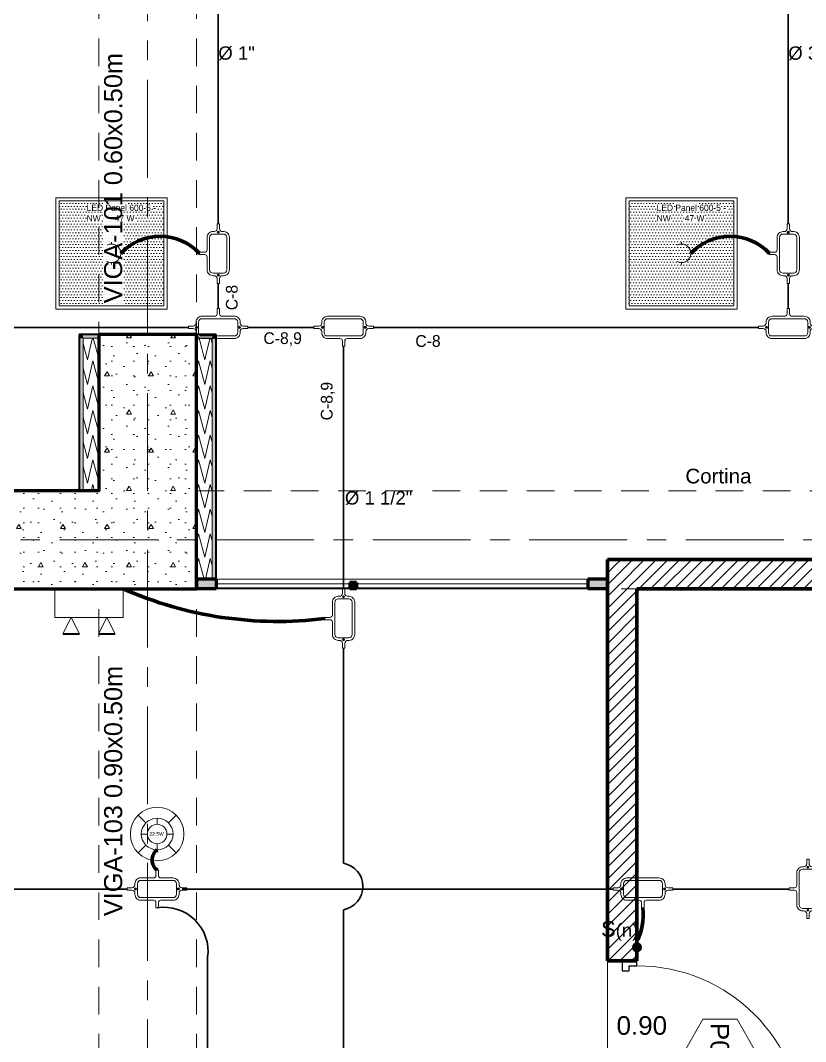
# Model space of a CAD drawing. Header units: inches. Extents: x -38 to 5698, y -33 to 92.
# Drawn here: x 321.17 to 325.18, y 27.39 to 32.6 of the extents above; entities that cross this region are included whole.
import ezdxf
from ezdxf.lldxf.tags import DXFTag

# ---------------------------------------------------------------- set-up
doc = ezdxf.new("R2010")
doc.units = ezdxf.units.IN
doc.header["$MEASUREMENT"] = 0
doc.set_wipeout_variables(frame=1)
for name, pattern in [('CONTINUA', [0]), ('DASHED', [0.75, 0.5, -0.25]), ('Hidden Line', [0.195611, 0.141111, -0.0545]), ('Punto & Raya', [0.65, 0.5, -0.075, 0, -0.075]), ('Rayas', [0.282222, 0.141111, -0.141111]), ('Wipeout_Contour', [1, 0, -1])]:
    doc.linetypes.add(name, pattern=pattern)
for name, color, linetype, lineweight in [('00 IE CKTO ILUMINACION', 3, 'Continuous', 50), ('00 IE CKTO TOMAS', 111, 'Rayas', 18), ('00_IE_Luminarias', 6, 'Continuous', 30), ('01 IE LUM LED EMP DN570B', 3, 'Continuous', 13), ('ALUMBRADO_CONDUIT', 30, 'CONDUIT1', 30), ('Bancas', 1, 'Continuous', 13), ('Cable Alumbrado', 150, 'Continuous', 30), ('CABLEADO EXT.', 3, 'PVCSUBT', 30), ('Luminarias', 5, 'Continuous', 20), ('pulsador', 4, 'Continuous', 40), ('Simb_Alumbrado', 140, 'CONTINUA', 30)]:
    doc.layers.add(name, color=color, linetype=linetype, lineweight=lineweight)
for name, color, linetype in [('02 _ ARQ _ ALB _ Ejes Generales', 7, 'Continuous'), ('02 _ ARQ _ ZON _ Espacio.3D', 7, 'Continuous'), ('08 _ STR _ EXT _ 06 Columnas', 7, 'Continuous'), ('08 _ STR _ EXT _ 09 Vigas', 7, 'Continuous'), ('1TEXT', 8, 'Continuous'), ('Acabado - Muros', 7, 'Continuous'), ('Estructura - 04 MURO', 7, 'Continuous'), ('Notas - Etiquetas', 251, 'Continuous')]:
    doc.layers.add(name, color=color, linetype=linetype)
doc.styles.add('Annotative', font='arial.ttf')
doc.styles.add('Arial', font='arial.ttf')
doc.styles.add('Estilo_Generado_4', font='swisse.ttf')
doc.styles.add('{18b73a54-fa43-428c-adcb-c1c7bbdf2c84}', font='Simplex.shx')
tags = doc.linetypes.add('CONDUIT1', pattern='A,1,-0.19772,["con",{18b73a54-fa43-428c-adcb-c1c7bbdf2c84},S=0.2,R=0,X=0,Y=-0.065594],-0.593642', length=1.791362).pattern_tags.tags
tags[6] = DXFTag(74, 10)
tags = doc.linetypes.add('PVCSUBT', pattern='A,0.6,-0.3,0.6,-0.075691,["PVC",Standard,S=0.2,R=0,X=0,Y=-0.093724],-0.621005', length=2.196696).pattern_tags.tags
tags[10] = DXFTag(74, 10)
pattern_1 = [(45, (277.50004, 6e-09), (-0.030052038, 0.030052038), [])]

# ---------------------------------------------------------------- blocks, each defined once
blk = doc.blocks.new('*X318', base_point=(2412.1771, 0))
at = {"layer": 'Estructura - 04 MURO', "color": 9, "linetype": 'Continuous', "lineweight": 5}
for p, q in [((2456.167, 30.9527), (2456.1812, 30.9)), ((2456.1962, 30.9), (2456.2058, 30.9413)), ((2456.239, 30.908), (2456.2412, 30.9))]:
    blk.add_line(p, q, dxfattribs=at)
blk = doc.blocks.new('*X319', base_point=(2412.1771, 0))
at = {"layer": 'Estructura - 04 MURO', "color": 9, "linetype": 'Continuous', "lineweight": 5}
for p, q in [((2456.2058, 30.9413), (2456.2148, 30.98)), ((2456.2197, 30.98), (2456.239, 30.908))]:
    blk.add_line(p, q, dxfattribs=at)
blk = doc.blocks.new('*X320', base_point=(2412.1771, 0))
at = {"layer": 'Estructura - 04 MURO', "color": 9, "linetype": 'Continuous', "lineweight": 5}
for p, q in [((2456.1812, 30.9), (2456.1892, 30.87)), ((2456.1892, 30.87), (2456.1962, 30.9)), ((2456.2412, 30.9), (2456.247, 30.8781)), ((2456.167, 30.8267), (2456.1892, 30.744)), ((2456.1892, 30.744), (2456.2171, 30.8639)), ((2456.2171, 30.8639), (2456.247, 30.7521)), ((2456.1892, 30.618), (2456.2171, 30.7379)), ((2456.2171, 30.7379), (2456.247, 30.6261)), ((2456.167, 30.7007), (2456.1892, 30.618)), ((2456.167, 30.5747), (2456.1892, 30.492)), ((2456.1892, 30.492), (2456.2171, 30.6119)), ((2456.2171, 30.6119), (2456.247, 30.5001)), ((2456.1892, 30.366), (2456.2171, 30.4859)), ((2456.2171, 30.4859), (2456.247, 30.3741)), ((2456.167, 30.4487), (2456.1892, 30.366)), ((2456.1892, 30.24), (2456.2171, 30.3599)), ((2456.2171, 30.3599), (2456.247, 30.2481)), ((2456.167, 30.3227), (2456.1892, 30.24)), ((2456.2092, 30.2), (2456.2171, 30.2339)), ((2456.2171, 30.2339), (2456.2262, 30.2))]:
    blk.add_line(p, q, dxfattribs=at)
blk = doc.blocks.new('*X321', base_point=(2412.1771, 0))
at = {"layer": 'Estructura - 04 MURO', "color": 9, "linetype": 'Continuous', "lineweight": 5}
for p, q in [((2456.7962, 30.9), (2456.811, 30.964)), ((2456.8213, 30.9742), (2456.8271, 30.9527)), ((2456.774, 30.9269), (2456.7812, 30.9))]:
    blk.add_line(p, q, dxfattribs=at)
blk = doc.blocks.new('*X322', base_point=(2412.1771, 0))
at = {"layer": 'Estructura - 04 MURO', "color": 9, "linetype": 'Continuous', "lineweight": 5}
for p, q in [((2456.7471, 30.9468), (2456.7548, 30.98)), ((2456.7597, 30.98), (2456.774, 30.9269)), ((2456.811, 30.964), (2456.8148, 30.98)), ((2456.8197, 30.98), (2456.8213, 30.9742))]:
    blk.add_line(p, q, dxfattribs=at)
blk = doc.blocks.new('*X323', base_point=(2412.1771, 0))
at = {"layer": 'Estructura - 04 MURO', "color": 9, "linetype": 'Continuous', "lineweight": 5}
for p, q in [((2456.7812, 30.9), (2456.7892, 30.87)), ((2456.7892, 30.87), (2456.7962, 30.9)), ((2456.7471, 30.8208), (2456.7571, 30.8639)), ((2456.7571, 30.8639), (2456.7892, 30.744)), ((2456.7892, 30.744), (2456.8171, 30.8639)), ((2456.8171, 30.8639), (2456.8271, 30.8267)), ((2456.7471, 30.6948), (2456.7571, 30.7379)), ((2456.7571, 30.7379), (2456.7892, 30.618)), ((2456.7892, 30.618), (2456.8171, 30.7379)), ((2456.8171, 30.7379), (2456.8271, 30.7007)), ((2456.7471, 30.5688), (2456.7571, 30.6119)), ((2456.7571, 30.6119), (2456.7892, 30.492)), ((2456.7892, 30.492), (2456.8171, 30.6119)), ((2456.8171, 30.6119), (2456.8271, 30.5747)), ((2456.7471, 30.4428), (2456.7571, 30.4859)), ((2456.7571, 30.4859), (2456.7892, 30.366)), ((2456.7892, 30.366), (2456.8171, 30.4859)), ((2456.8171, 30.4859), (2456.8271, 30.4487)), ((2456.7471, 30.3168), (2456.7571, 30.3599)), ((2456.7571, 30.3599), (2456.7892, 30.24)), ((2456.7892, 30.24), (2456.8171, 30.3599)), ((2456.8171, 30.3599), (2456.8271, 30.3227)), ((2456.7471, 30.1908), (2456.7571, 30.2339)), ((2456.7571, 30.2339), (2456.7892, 30.114)), ((2456.7892, 30.114), (2456.8171, 30.2339)), ((2456.8171, 30.2339), (2456.8271, 30.1967)), ((2456.7471, 30.0648), (2456.7571, 30.1079)), ((2456.7571, 30.1079), (2456.7892, 29.988)), ((2456.7892, 29.988), (2456.8171, 30.1079)), ((2456.8171, 30.1079), (2456.8271, 30.0707)), ((2456.7471, 29.9388), (2456.7571, 29.9819)), ((2456.7571, 29.9819), (2456.7892, 29.862)), ((2456.7892, 29.862), (2456.8171, 29.9819)), ((2456.8171, 29.9819), (2456.8271, 29.9447)), ((2456.7471, 29.8128), (2456.7571, 29.8559)), ((2456.7571, 29.8559), (2456.7855, 29.75)), ((2456.7925, 29.75), (2456.8171, 29.8559)), ((2456.8171, 29.8559), (2456.8271, 29.8187))]:
    blk.add_line(p, q, dxfattribs=at)
blk = doc.blocks.new('*U270')
at = {"layer": 'Luminarias', "linetype": 'DASHED', "lineweight": 0, "ltscale": 0.05}
blk.add_lwpolyline([(0, -0.0045), (0, 0.0045)], dxfattribs=at)
blk = doc.blocks.new('*U271')
at = {"color": 0, "linetype": 'ByBlock', "lineweight": -2, "transparency": 16777216}
blk.add_blockref('*U270', (0, 0.05), dxfattribs=at)
for p, rotation in [((-0.05, 0), 90), ((0, -0.05), 180), ((0.05, 0), 269.9999999999999)]:
    blk.add_blockref('*U270', p, dxfattribs=dict(at, rotation=rotation))
blk = doc.blocks.new('PANEL LED 50W')
at = {"layer": 'Luminarias'}
h = blk.add_hatch(dxfattribs=at)
h.set_pattern_fill('DOTS', color=4, scale=0.009097)
h.set_pattern_definition([(0, (0, -2e-14), (0.0072206, 0.01444116), [0, -0.01444116])])
h.paths.add_polyline_path([(-0.2574, -0.2574), (0.2574, -0.2574), (0.2574, 0.2574), (-0.2574, 0.2574)])
h.paths.add_polyline_path([(-0.1296, 0.0974), (0.1849, 0.0974), (0.1849, 0.2469), (-0.1296, 0.2469)], flags=24)
at = {"layer": 'Luminarias', "color": 4, "lineweight": 0}
for points in [[(-0.2729, 0.2729), (0.2729, 0.2729), (0.2729, -0.2729), (-0.2729, -0.2729)], [(-0.2574, -0.2574), (0.2574, -0.2574), (0.2574, 0.2574), (-0.2574, 0.2574)]]:
    blk.add_lwpolyline(points, close=True, dxfattribs=at)
at = {"layer": 'Luminarias', "color": 4, "linetype": 'DASHED', "lineweight": 0, "ltscale": 0.01}
blk.add_circle((0, 0), 0.0455, dxfattribs=at)
at = {"color": 4}
blk.add_blockref('*U271', (0, 0), dxfattribs=at)
at = {"layer": 'Luminarias', "color": 4, "insert": (-0.1218, 0.2392), "char_height": 0.030929, "width": 0.382855, "attachment_point": 1}
blk.add_mtext('{\\Ftxt|c0;LED Panel 600-5 - NW      47 W}', dxfattribs=at)
blk = doc.blocks.new('lumin 47')
at = {"layer": 'ALUMBRADO_CONDUIT', "xscale": 1.041283452965173, "yscale": 1.041283452965173, "zscale": 1.041283452965173}
blk.add_blockref('PANEL LED 50W', (-76.251, 24.2433), dxfattribs=at)
blk = doc.blocks.new('LUMINARIA 2')
at = {"layer": '01 IE LUM LED EMP DN570B'}
for p, q in [((-0.0939, 0.0936), (-0.1589, 0.1584)), ((0.0939, 0.0936), (0.1589, 0.1584)), ((-0.0939, -0.0936), (-0.1589, -0.1584)), ((0.0939, -0.0936), (0.1589, -0.1584))]:
    blk.add_line(p, q, dxfattribs=at)
at = {"layer": '01 IE LUM LED EMP DN570B', "ltscale": 0.4}
for p, q in [((0, 0.0813), (0, 0.1326)), ((-0.0813, 0), (-0.1326, 0)), ((0.0813, 0), (0.1326, 0)), ((0, -0.0813), (0, -0.1326))]:
    blk.add_line(p, q, dxfattribs=at)
at = {"layer": '01 IE LUM LED EMP DN570B'}
for radius in [0.2244, 0.1326]:
    blk.add_circle((0, 0), radius, dxfattribs=at)
at = {"layer": '01 IE LUM LED EMP DN570B', "ltscale": 0.4}
blk.add_circle((0, 0), 0.0813, dxfattribs=at)
at = {"layer": '01 IE LUM LED EMP DN570B', "color": 8, "linetype": 'ByBlock', "lineweight": 80, "insert": (-0.0649, 0.0156), "char_height": 0.03, "width": 0.178585, "attachment_point": 1}
blk.add_mtext('{\\C3;22.5W}', dxfattribs=at)
blk = doc.blocks.new('CAJA CONDULET TIPO X')
at = {"layer": 'Simb_Alumbrado', "lineweight": 13}
for p, q in [((78.5283, -4.1616), (78.5283, -4.1519)), ((78.5283, -4.1519), (78.5497, -4.1519)), ((78.5497, -4.1616), (78.5283, -4.1616))]:
    blk.add_line(p, q, dxfattribs=at)
for points in [[(78.6505, -4.1716, -0.414214), (78.6605, -4.1616), (78.6819, -4.1616), (78.6819, -4.1519), (78.6605, -4.1519, -0.414214), (78.6505, -4.1419), (78.6505, -4.0916, 0.414214), (78.6265, -4.0677), (78.6219, -4.0677, -0.414214), (78.6099, -4.0557), (78.6099, -4.0363), (78.6002, -4.0363), (78.6002, -4.056, -0.451917), (78.5867, -4.0678, 0.451917), (78.5597, -4.0916), (78.5597, -4.1419)], [(78.5597, -4.1716), (78.5597, -4.2235, 0.414214), (78.5837, -4.2475), (78.589, -4.2475, -0.334232), (78.6002, -4.2595), (78.6002, -4.2789), (78.6099, -4.2789), (78.6099, -4.2595, -0.455912), (78.6227, -4.2475), (78.6265, -4.2475, 0.414214), (78.6505, -4.2235), (78.6505, -4.1716)]]:
    blk.add_lwpolyline(points, format="xyb", dxfattribs=at)
for points in [[(78.6093, -4.0706), (78.6009, -4.0706)], [(78.6051, -4.0664), (78.6051, -4.0748)], [(78.6051, -4.2412), (78.6051, -4.2496)], [(78.6093, -4.2454), (78.6009, -4.2454)]]:
    blk.add_lwpolyline(points, dxfattribs=at)
blk.add_lwpolyline([(78.6403, -4.0916), (78.6403, -4.2235, -0.414214), (78.6265, -4.2373), (78.5837, -4.2373, -0.414214), (78.5699, -4.2235), (78.5699, -4.0916, -0.414214), (78.5837, -4.0779), (78.6265, -4.0779, -0.414214)], format="xyb", close=True, dxfattribs=at)
for centre in [(78.6051, -4.0706), (78.6051, -4.2454)]:
    blk.add_circle(centre, 0.00419, dxfattribs=at)
for centre, start, end in [((78.5497, -4.1419), 270, 0), ((78.5497, -4.1716), 0, 90)]:
    blk.add_arc(centre, 0.01, start, end, dxfattribs=at)
blk = doc.blocks.new('oval t')
at = {"layer": 'Simb_Alumbrado', "lineweight": 13}
blk.add_lwpolyline([(0.0141, 0.0102, -0.414214), (0.0041, 0.0202), (0.0041, 0.0416), (-0.0056, 0.0416), (-0.0056, 0.0202, -0.414214), (-0.0156, 0.0102), (-0.0659, 0.0102, 0.414214), (-0.0899, -0.0138), (-0.0899, -0.0183, -0.414214), (-0.1019, -0.0303), (-0.1213, -0.0303), (-0.1213, -0.04), (-0.1016, -0.04, -0.451917), (-0.0897, -0.0535, 0.451917), (-0.0659, -0.0805), (0.0659, -0.0805, 0.414214), (0.0899, -0.0566), (0.0899, -0.0512, -0.398753), (0.1019, -0.0401), (0.1213, -0.0401), (0.1213, -0.0304), (0.1019, -0.0304, -0.368669), (0.0899, -0.0176), (0.0899, -0.0138, 0.414214), (0.0659, 0.0102), (0.0141, 0.0102)], format="xyb", dxfattribs=at)
blk.add_lwpolyline([(-0.0659, 0), (0.0659, 0, -0.414214), (0.0797, -0.0138), (0.0797, -0.0566, -0.414214), (0.0659, -0.0703), (-0.0659, -0.0703, -0.414214), (-0.0797, -0.0566), (-0.0797, -0.0138, -0.414214)], format="xyb", close=True, dxfattribs=at)
for points in [[(-0.0911, -0.0352), (-0.0828, -0.0352)], [(-0.0869, -0.031), (-0.0869, -0.0394)], [(0.0837, -0.0352), (0.0921, -0.0352)], [(0.0879, -0.031), (0.0879, -0.0394)]]:
    blk.add_lwpolyline(points, dxfattribs=at)
for centre in [(-0.0869, -0.0352), (0.0879, -0.0352)]:
    blk.add_circle(centre, 0.00419, dxfattribs=at)
blk = doc.blocks.new('ii3t')
at = {"layer": 'Simb_Alumbrado', "lineweight": 5}
h = blk.add_hatch(color=3, dxfattribs=at)
edge = h.paths.add_edge_path()
edge.add_arc((0, 0), 0.0164, 0, 360)
blk.add_circle((0, 0), 0.0164, dxfattribs=at)
blk = doc.blocks.new('luz de emergencia')
at = {"color": 5, "lineweight": 40}
for p, q in [((164.1493, 48.9365, -0.0001), (164.2333, 48.9365, -0.0001)), ((164.3313, 48.9365, -0.0001), (164.4153, 48.9365, -0.0001))]:
    blk.add_line(p, q, dxfattribs=at)
at = {"layer": '00_IE_Luminarias', "color": 5, "linetype": 'Continuous', "lineweight": 13}
for p, q in [((164.1913, 49.0205, -0.0001), (164.1493, 48.9365, -0.0001)), ((164.2333, 48.9365, -0.0001), (164.1913, 49.0205, -0.0001)), ((164.3733, 49.0205, -0.0001), (164.3313, 48.9365, -0.0001)), ((164.4153, 48.9365, -0.0001), (164.3733, 49.0205, -0.0001))]:
    blk.add_line(p, q, dxfattribs=at)
at = {"layer": '00_IE_Luminarias', "color": 5, "linetype": 'Continuous', "lineweight": 13, "elevation": -0.0001}
blk.add_lwpolyline([(164.4573, 49.0205), (164.1073, 49.0205), (164.1073, 49.1666), (164.4573, 49.1665)], close=True, dxfattribs=at)

msp = doc.modelspace()

# ---------------------------------------------------------------- hatches: boundary and pattern name
at = {"layer": '08 _ STR _ EXT _ 06 Columnas', "linetype": 'Continuous', "lineweight": 9}
h = msp.add_hatch(dxfattribs=at)
h.set_pattern_fill('HORMIGÓN_EN_MASA_0002', style=0, pattern_type=2)
h.set_pattern_definition([(0, (277.50004, 6e-09), (0, 0.3897114), [0.024375, -0.200625]), (0, (277.61254, 0.19486), (0, 0.3897114), [0.024375, -0.200625]), (60, (277.50004, 6e-09), (-0.3375, 0.1948557), [0.024375, -0.200625]), (60, (277.72504, 6e-09), (-0.3375, 0.1948557), [0.024375, -0.200625]), (120, (277.5244, 6e-09), (0.3375, 0.1948557), [0.024375, -0.200625]), (120, (277.7494, 6e-09), (0.3375, 0.1948557), [0.024375, -0.200625]), (0, (277.50004, 0.0375), (0, 0.075), [0, -0.075, 0, -0.1125]), (45, (277.53754, 0.0375), (-0.05303301, 0.05303301), [0, -0.05625, 0, -0.09375])])
h.paths.add_polyline_path([(320.97, 29.7), (322.07, 29.7), (322.07, 31), (321.57, 31), (321.57, 30.2), (320.97, 30.2)])
at = {"layer": 'Estructura - 04 MURO', "linetype": 'Continuous', "lineweight": 9}
for points in [[(321.49, 30.98), (321.47, 31), (321.47, 30.98)], [(321.49, 31), (321.47, 31), (321.49, 30.98)], [(321.47, 30.98), (321.47, 30.2), (321.49, 30.2), (321.49, 30.98)], [(321.49, 30.98), (321.57, 30.98), (321.57, 31), (321.49, 31)], [(322.15, 31), (322.07, 31), (322.07, 30.98), (322.15, 30.98)], [(322.15, 30.98), (322.17, 30.98), (322.17, 31)], [(322.15, 30.98), (322.17, 31), (322.15, 31)]]:
    msp.add_hatch(color=252, dxfattribs=at).paths.add_polyline_path(points)

# ---------------------------------------------------------------- linework, layer by layer
at = {"layer": '02 _ ARQ _ ALB _ Ejes Generales', "color": 251, "linetype": 'Punto & Raya', "lineweight": 13}
for p, q in [((321.82, 45.9), (321.82, 2.05)), ((333.07, 29.95), (282.3454, 29.95))]:
    msp.add_line(p, q, dxfattribs=at)
at = {"layer": '02 _ ARQ _ ZON _ Espacio.3D', "color": 254, "linetype": 'Continuous', "lineweight": 0, "flags": 128}
for points in [[(322.07, 31), (322.07, 29.7), (328.07, 29.7), (328.07, 30.2), (328.57, 30.2), (328.57, 30.7), (328.92, 30.7), (328.92, 31.899), (330.2701, 31.899), (330.2701, 32.9963), (328.92, 32.9963), (328.9203, 36.3463), (321.57, 36.3463), (321.57, 39.4), (321.17, 39.4), (321.17, 39.75), (317.27, 39.75), (317.27, 29.75), (320.97, 29.75), (320.97, 30.2), (321.57, 30.2), (321.57, 31)], [(324.17, 26.9), (328.57, 26.9), (328.57, 27), (328.92, 27), (328.92, 29.7), (324.32, 29.7), (324.32, 27.8), (324.17, 27.8)]]:
    msp.add_lwpolyline(points, close=True, dxfattribs=at)
at = {"layer": '08 _ STR _ EXT _ 06 Columnas', "color": 7, "linetype": 'Continuous', "lineweight": 60, "flags": 128}
msp.add_lwpolyline([(320.97, 29.7), (322.07, 29.7), (322.07, 31), (321.57, 31), (321.57, 30.2), (320.97, 30.2)], close=True, dxfattribs=at)
at = {"layer": '08 _ STR _ EXT _ 09 Vigas', "color": 251, "linetype": 'Hidden Line', "lineweight": 13}
for p, q in [((321.57, 30.2), (321.57, 39.4)), ((322.07, 30.2), (322.07, 39.4)), ((315.07, 30.2), (321.57, 30.2)), ((322.07, 30.2), (328.57, 30.2)), ((287.07, 29.7), (321.57, 29.7)), ((321.57, 17.4), (321.57, 29.7)), ((322.07, 17.4), (322.07, 29.7))]:
    msp.add_line(p, q, dxfattribs=at)
at = {"layer": 'Acabado - Muros', "color": 7, "linetype": 'Continuous', "lineweight": 60}
for p, q in [((322.07, 29.75), (322.07, 29.7)), ((324.17, 29.75), (324.17, 29.7))]:
    msp.add_line(p, q, dxfattribs=at)
at = {"layer": 'ALUMBRADO_CONDUIT', "color": 30, "lineweight": 30, "ltscale": 0.4, "true_color": 0xf26722}
for p, q in [((322.1811, 34.5937), (322.1812, 31.5645)), ((325.0936, 34.5173), (325.0936, 31.5643)), ((322.1811, 31.2602), (322.1811, 31.1358)), ((322.1812, 31.2602), (322.1812, 31.132)), ((325.0937, 31.2601), (325.0937, 31.1319)), ((325.0937, 31.2601), (325.0937, 31.1357)), ((319.4197, 31.0358), (322.028, 31.0358)), ((322.3323, 31.0357), (322.6701, 31.0357)), ((322.9743, 31.0357), (324.9406, 31.0357)), ((322.8212, 28.2989), (322.8212, 29.3974)), ((322.8212, 17.7079), (322.8212, 28.0613)), ((322.1264, 26.1721), (322.1264, 27.8239))]:
    msp.add_line(p, q, dxfattribs=at)
for points in [[(318.2699, 28.1662), (321.7157, 28.1662)], [(324.5033, 28.1672), (325.0976, 28.1672)]]:
    msp.add_lwpolyline(points, dxfattribs=at)
at = {"layer": 'ALUMBRADO_CONDUIT'}
for centre, radius, start, end in [((322.7993, 28.1801), 0.1208, 280.4365, 79.5635), ((321.9043, 27.8495), 0.2243, 352.0803, 99.1047)]:
    msp.add_arc(centre, radius, start, end, dxfattribs=at)
at = {"layer": 'CABLEADO EXT.', "color": 3, "lineweight": 80}
for centre, radius, start, end in [((321.8838, 31.2261), 0.2747, 42.972, 137.028), ((324.7963, 31.226), 0.2747, 42.972, 137.028), ((321.9065, 28.3153), 0.0641, 126.0183, 233.9817)]:
    msp.add_arc(centre, radius, start, end, dxfattribs=at)
at = {"layer": 'Estructura - 04 MURO', "color": 7, "linetype": 'Continuous', "lineweight": 40}
msp.add_line((321.47, 31), (321.47, 30.2), dxfattribs=at)
at = {"layer": 'Estructura - 04 MURO', "color": 143, "linetype": 'Continuous', "lineweight": 5}
for p, q in [((321.57, 30.98), (321.49, 30.98)), ((321.49, 30.98), (321.49, 30.2)), ((322.15, 30.98), (322.07, 30.98))]:
    msp.add_line(p, q, dxfattribs=at)
at = {"layer": 'Estructura - 04 MURO', "color": 165, "linetype": 'Continuous', "lineweight": 25}
msp.add_line((324.245, 27.75), (324.28, 27.75), dxfattribs=at)
at = {"layer": 'Estructura - 04 MURO', "color": 7, "linetype": 'Continuous', "lineweight": 40, "flags": 128}
for points in [[(321.57, 31), (321.47, 31)], [(322.17, 31), (322.07, 31)]]:
    msp.add_lwpolyline(points, dxfattribs=at)
at = {"layer": 'Estructura - 04 MURO', "color": 143, "linetype": 'Continuous', "lineweight": 5, "flags": 128}
msp.add_lwpolyline([(321.57, 30.2), (321.57, 30.9)], dxfattribs=at)
at = {"layer": 'Estructura - 04 MURO', "color": 251, "linetype": 'Continuous', "lineweight": 13, "flags": 128}
msp.add_lwpolyline([(324.92, 27.35), (324.8325, 27.5016), (324.6575, 27.5016), (324.57, 27.35), (324.6575, 27.1984), (324.8325, 27.1985)], close=True, dxfattribs=at)

# ---------------------------------------------------------------- block references
for p in [(397.8864, 7.1701), (400.7989, 7.1701)]:
    msp.add_blockref('lumin 47', p)
at = {"xscale": 1.253906979044094, "yscale": 1.253906979044094, "zscale": 1.253906979044094, "rotation": 270}
msp.add_blockref('CAJA CONDULET TIPO X', (327.081, 126.7306), dxfattribs=at)
at = {"layer": '01 IE LUM LED EMP DN570B', "xscale": 0.6105334384153049, "yscale": 0.6105334384153049, "zscale": 0.6105334384153049}
msp.add_blockref('LUMINARIA 2', (321.8688, 28.448), dxfattribs=at)
at = {"layer": 'Bancas', "color": 252, "true_color": 0x939598, "yscale": 1.253906979044094, "zscale": 1.253906979044094}
for p, xscale, rotation in [((322.137, 31.4124), -1.253906979044094, 90), ((325.0495, 31.4122), -1.253906979044094, 90), ((322.8222, 30.9916), -1.253906979044094, 180), ((325.1498, 28.1682), 1.253906979044094, 90)]:
    msp.add_blockref('oval t', p, dxfattribs=dict(at, xscale=xscale, rotation=rotation))
at = {"layer": 'Bancas', "color": 252, "true_color": 0x939598, "xscale": -1.253906979044094, "yscale": 1.253906979044094, "zscale": 1.253906979044094}
for p in [(322.1802, 31.0799), (325.0927, 31.0798)]:
    msp.add_blockref('oval t', p, dxfattribs=at)
at = {"layer": 'Estructura - 04 MURO', "color": 7, "lineweight": 80}
for name in ['*X319', '*X322', '*X318', '*X321', '*X320']:
    msp.add_blockref(name, (277.5, 0), dxfattribs=at)
at = {"layer": 'pulsador', "color": 4, "lineweight": 40}
msp.add_blockref('luz de emergencia', (157.2382, -19.4666, 0.0001), dxfattribs=at)

# ---------------------------------------------------------------- texts
at = {"layer": '00 IE CKTO ILUMINACION', "color": 3, "linetype": 'CONTINUA', "lineweight": 15}
for s, p in [('C-8', (322.28, 31.1232)), ('C-8,9', (322.7651, 30.5608))]:
    msp.add_text(s, height=0.06, rotation=90, dxfattribs=at).set_placement(p)
for s, p in [('C-8,9', (322.4118, 30.9505)), ('C-8', (323.188, 30.9361))]:
    msp.add_text(s, height=0.06, dxfattribs=at).set_placement(p)
at = {"layer": '1TEXT', "color": 50, "linetype": 'Continuous', "style": 'Arial'}
for s, p in [('%%C 1"', (322.1812, 32.4028)), ('%%C 3/4"', (325.0936, 32.4026)), ('%%C 1 1/2"', (322.8281, 30.1309))]:
    msp.add_text(s, height=0.06788, rotation=0, dxfattribs=at).set_placement(p)
at = {"layer": 'Estructura - 04 MURO', "color": 251, "lineweight": 25, "char_height": 0.095, "attachment_point": 7, "style": 'Estilo_Generado_4'}
for s, insert, rotation in [('\\A1;{\\pql;\\pt0;\\fSwis721 Ex BT|b0|i0|c0|p34;0.90\\fSwis721 Ex BT|b0|i0|c0|p34;\\A1{\\H.66x;\\S^  ;}\\fSwis721 Ex BT|b0|i0|c0|p34;\\fSwis721 Ex BT|b0|i0|c0|p34;}', (324.216, 27.3949), 0.0005), ('\\A1;{\\pql;\\pt0;\\fSwis721 Ex BT|b0|i0|c0|p34;P09\\fSwis721 Ex BT|b0|i0|c0|p34;\\fSwis721 Ex BT|b0|i0|c0|p34;\\fSwis721 Ex BT|b0|i0|c0|p34;}', (324.6949, 27.4833), 270.0005)]:
    msp.add_mtext(s, dxfattribs=dict(at, insert=insert, rotation=rotation))
at = {"layer": 'Notas - Etiquetas', "color": 8, "linetype": 'Continuous', "lineweight": 13, "char_height": 0.0925, "attachment_point": 1, "rotation": 90, "style": 'Estilo_Generado_4'}
for s, insert in [('\\A1;{\\pql;\\fSwis721 Ex BT|b0|i0|c0|p34;VIGA-101\\fSwis721 Ex BT|b0|i0|c0|p34; \\fSwis721 Ex BT|b0|i0|c0|p34;0.60\\fSwis721 Ex BT|b0|i0|c0|p34;x\\fSwis721 Ex BT|b0|i0|c0|p34;0.50\\fSwis721 Ex BT|b0|i0|c0|p34;m}', (321.5976, 31.1586)), ('\\A1;{\\pql;\\fSwis721 Ex BT|b0|i0|c0|p34;VIGA-103\\fSwis721 Ex BT|b0|i0|c0|p34; \\fSwis721 Ex BT|b0|i0|c0|p34;0.90\\fSwis721 Ex BT|b0|i0|c0|p34;x\\fSwis721 Ex BT|b0|i0|c0|p34;0.50\\fSwis721 Ex BT|b0|i0|c0|p34;m}', (321.5976, 28.0284))]:
    msp.add_mtext(s, dxfattribs=dict(at, insert=insert))
at = {"layer": 'Notas - Etiquetas', "color": 8, "linetype": 'Continuous', "lineweight": 13, "insert": (324.5678, 30.2756), "char_height": 0.075, "attachment_point": 4, "style": 'Estilo_Generado_4'}
msp.add_mtext('\\A1;{\\pql;\\fSwis721 Ex BT|b0|i0|c0|p34;Cortina\\fSwis721 Ex BT|b0|i0|c0|p34; }', dxfattribs=at)

# ---------------------------------------------------------------- next in the draw order: wipeouts: each hides what was drawn before it
at = {"color": 254, "linetype": 'Wipeout_Contour', "lineweight": 0, "ltscale": 14743.979504}
msp.add_wipeout([(322.17, 29.75), (322.17, 29.7), (322.8535, 29.7), (322.8535, 29.733), (322.87, 29.733), (322.87, 29.75)], dxfattribs=at).dxf.layer = 'Acabado - Muros'

# ---------------------------------------------------------------- next in the draw order: wipeouts: each hides what was drawn before it
at = {"color": 254, "linetype": 'Wipeout_Contour', "lineweight": 0, "ltscale": 14749.770436}
msp.add_wipeout([(322.87, 29.733), (322.8865, 29.733), (322.8865, 29.7), (324.07, 29.7), (324.07, 29.75), (322.87, 29.75)], dxfattribs=at).dxf.layer = 'Acabado - Muros'

# ---------------------------------------------------------------- next in the draw order: linework, layer by layer
at = {"layer": 'Acabado - Muros', "color": 251, "linetype": 'Continuous', "lineweight": 13, "flags": 128}
for points in [[(322.17, 29.75), (324.07, 29.75)], [(322.17, 29.7), (322.8535, 29.7)], [(322.8865, 29.7), (324.07, 29.7)]]:
    msp.add_lwpolyline(points, dxfattribs=at)

# ---------------------------------------------------------------- next in the draw order: wipeouts: each hides what was drawn before it
at = {"color": 254, "linetype": 'Wipeout_Contour', "lineweight": 0, "ltscale": 9829.474087}
msp.add_wipeout([(322.8535, 29.705), (322.8535, 29.725), (322.17, 29.725), (322.17, 29.705)], dxfattribs=at).dxf.layer = 'Acabado - Muros'
at = {"color": 254, "linetype": 'Wipeout_Contour', "lineweight": 0, "ltscale": 9833.339804}
msp.add_wipeout([(324.07, 29.705), (324.07, 29.725), (322.8865, 29.725), (322.8865, 29.705)], dxfattribs=at).dxf.layer = 'Acabado - Muros'

# ---------------------------------------------------------------- next in the draw order: hatches: boundary and pattern name
at = {"layer": 'Acabado - Muros', "linetype": 'Continuous', "lineweight": 0}
for points in [[(322.17, 29.7), (322.17, 29.75), (322.07, 29.75), (322.07, 29.7)], [(322.8865, 29.733), (322.8535, 29.733), (322.8535, 29.7), (322.8865, 29.7)], [(324.07, 29.7), (324.17, 29.7), (324.17, 29.75), (324.07, 29.75)]]:
    msp.add_hatch(color=254, dxfattribs=at).paths.add_polyline_path(points)
at = {"layer": 'Estructura - 04 MURO', "linetype": 'Continuous', "lineweight": 9}
msp.add_hatch(color=252, dxfattribs=at).paths.add_polyline_path([(322.15, 30.98), (322.15, 29.75), (322.17, 29.75), (322.17, 30.98)])

# ---------------------------------------------------------------- next in the draw order: linework, layer by layer
at = {"layer": 'Acabado - Muros', "color": 7, "linetype": 'Continuous', "lineweight": 60}
for p, q in [((322.17, 29.75), (322.07, 29.75)), ((322.17, 29.75), (322.17, 29.7)), ((322.8865, 29.733), (322.8535, 29.733)), ((322.8535, 29.733), (322.8535, 29.7)), ((322.8865, 29.733), (322.8865, 29.7)), ((324.07, 29.75), (324.07, 29.7)), ((324.17, 29.75), (324.07, 29.75)), ((322.17, 29.7), (322.07, 29.7)), ((322.8865, 29.7), (322.8535, 29.7)), ((324.17, 29.7), (324.07, 29.7))]:
    msp.add_line(p, q, dxfattribs=at)
at = {"layer": 'Acabado - Muros', "color": 7, "linetype": 'Continuous', "lineweight": 13, "flags": 128}
for points in [[(322.8535, 29.705), (322.8535, 29.725), (322.17, 29.725), (322.17, 29.705)], [(324.07, 29.705), (324.07, 29.725), (322.8865, 29.725), (322.8865, 29.705)]]:
    msp.add_lwpolyline(points, close=True, dxfattribs=at)
at = {"layer": 'ALUMBRADO_CONDUIT', "color": 30, "lineweight": 30, "ltscale": 0.4, "true_color": 0xf26722}
msp.add_line((322.8212, 29.7), (322.8212, 30.9394), dxfattribs=at)
at = {"layer": 'CABLEADO EXT.', "color": 3, "lineweight": 80}
msp.add_arc((322.4853, 31.4934), 1.9596, 246.234, 277.0242, dxfattribs=at)
at = {"layer": 'Estructura - 04 MURO', "color": 143, "linetype": 'Continuous', "lineweight": 5}
msp.add_line((322.15, 29.75), (322.15, 30.98), dxfattribs=at)
at = {"layer": 'Estructura - 04 MURO', "color": 7, "linetype": 'Continuous', "lineweight": 40, "flags": 128}
for points in [[(322.17, 29.75), (322.17, 31)], [(322.17, 29.75), (322.15, 29.75)]]:
    msp.add_lwpolyline(points, dxfattribs=at)
at = {"layer": 'Estructura - 04 MURO', "color": 143, "linetype": 'Continuous', "lineweight": 5, "flags": 128}
msp.add_lwpolyline([(322.15, 29.75), (322.07, 29.75)], dxfattribs=at)

# ---------------------------------------------------------------- next in the draw order: block references
at = {"layer": 'Bancas', "color": 252, "true_color": 0x939598, "xscale": 1.253906979044094, "yscale": 1.253906979044094, "zscale": 1.253906979044094, "rotation": 90}
msp.add_blockref('oval t', (322.7771, 29.5495), dxfattribs=at)
at = {"layer": 'Estructura - 04 MURO', "color": 7, "lineweight": 80}
msp.add_blockref('*X323', (277.5, 0), dxfattribs=at)

# ---------------------------------------------------------------- next in the draw order: wipeouts: each hides what was drawn before it
at = {"color": 254, "linetype": 'Wipeout_Contour', "lineweight": 0, "ltscale": 7377.725094}
msp.add_wipeout([(324.32, 29.7), (324.17, 29.85), (324.17, 29.7)], dxfattribs=at).dxf.layer = 'Estructura - 04 MURO'

# ---------------------------------------------------------------- next in the draw order: hatches: boundary and pattern name
at = {"layer": 'Estructura - 04 MURO', "linetype": 'Continuous', "lineweight": 5}
h = msp.add_hatch(dxfattribs=at)
h.set_pattern_fill('LADRILLO_COMÚN_0002', color=252, style=0, pattern_type=2)
h.set_pattern_definition(pattern_1)
h.paths.add_polyline_path([(324.32, 29.7), (324.17, 29.85), (324.17, 29.7)])

# ---------------------------------------------------------------- next in the draw order: wipeouts: each hides what was drawn before it
at = {"color": 254, "linetype": 'Wipeout_Contour', "lineweight": 0, "ltscale": 7376.889097}
msp.add_wipeout([(324.17, 29.85), (324.32, 29.7), (324.32, 29.85)], dxfattribs=at).dxf.layer = 'Estructura - 04 MURO'

# ---------------------------------------------------------------- next in the draw order: hatches: boundary and pattern name
at = {"layer": 'Estructura - 04 MURO', "linetype": 'Continuous', "lineweight": 5}
h = msp.add_hatch(dxfattribs=at)
h.set_pattern_fill('LADRILLO_COMÚN_0002', color=252, style=0, pattern_type=2)
h.set_pattern_definition(pattern_1)
h.paths.add_polyline_path([(324.17, 29.85), (324.32, 29.7), (324.32, 29.85)])

# ---------------------------------------------------------------- next in the draw order: wipeouts: each hides what was drawn before it
at = {"color": 254, "linetype": 'Wipeout_Contour', "lineweight": 0, "ltscale": 9844.208861}
msp.add_wipeout([(324.32, 29.7), (328.07, 29.7), (328.07, 29.85), (324.32, 29.85)], dxfattribs=at).dxf.layer = 'Estructura - 04 MURO'

# ---------------------------------------------------------------- next in the draw order: hatches: boundary and pattern name
at = {"layer": 'Estructura - 04 MURO', "linetype": 'Continuous', "lineweight": 5}
h = msp.add_hatch(dxfattribs=at)
h.set_pattern_fill('LADRILLO_COMÚN_0002', color=252, style=0, pattern_type=2)
h.set_pattern_definition(pattern_1)
h.paths.add_polyline_path([(324.32, 29.7), (328.07, 29.7), (328.07, 29.85), (324.32, 29.85)])

# ---------------------------------------------------------------- next in the draw order: linework, layer by layer
at = {"layer": 'Estructura - 04 MURO', "color": 7, "linetype": 'Continuous', "lineweight": 80, "flags": 128}
for points in [[(328.07, 29.85), (324.17, 29.85)], [(324.32, 29.7), (328.07, 29.7)]]:
    msp.add_lwpolyline(points, dxfattribs=at)

# ---------------------------------------------------------------- next in the draw order: wipeouts: each hides what was drawn before it
at = {"color": 254, "linetype": 'Wipeout_Contour', "lineweight": 0, "ltscale": 9836.361451}
msp.add_wipeout([(324.32, 29.7), (324.17, 29.7), (324.17, 27.8), (324.32, 27.8)], dxfattribs=at).dxf.layer = 'Estructura - 04 MURO'

# ---------------------------------------------------------------- next in the draw order: hatches: boundary and pattern name
at = {"layer": 'Estructura - 04 MURO', "linetype": 'Continuous', "lineweight": 5}
h = msp.add_hatch(dxfattribs=at)
h.set_pattern_fill('LADRILLO_COMÚN_0002', color=252, style=0, pattern_type=2)
h.set_pattern_definition(pattern_1)
h.paths.add_polyline_path([(324.32, 29.7), (324.17, 29.7), (324.17, 27.8), (324.32, 27.8)])

# ---------------------------------------------------------------- next in the draw order: linework, layer by layer
at = {"layer": '08 _ STR _ EXT _ 09 Vigas', "color": 251, "linetype": 'Hidden Line', "lineweight": 13}
msp.add_line((322.07, 29.7), (328.57, 29.7), dxfattribs=at)
at = {"layer": 'ALUMBRADO_CONDUIT', "color": 30, "lineweight": 30, "ltscale": 0.4, "true_color": 0xf26722}
msp.add_lwpolyline([(321.9972, 28.1672), (324.1991, 28.1671)], dxfattribs=at)
at = {"layer": 'CABLEADO EXT.', "color": 3, "lineweight": 80}
msp.add_arc((324.0544, 28.0352), 0.2979, 331.1943, 6.8806, dxfattribs=at)
at = {"layer": 'Estructura - 04 MURO', "color": 7, "linetype": 'Continuous', "lineweight": 80}
for p in [(324.17, 29.85), (324.32, 27.8)]:
    msp.add_line(p, (324.17, 27.8), dxfattribs=at)
at = {"layer": 'Estructura - 04 MURO', "color": 165, "linetype": 'Continuous', "lineweight": 25}
for p, q in [((324.32, 27.8), (324.245, 27.8)), ((324.245, 27.8), (324.245, 27.75)), ((324.32, 27.775), (324.32, 27.8)), ((324.28, 27.75), (324.28, 27.775)), ((324.28, 27.775), (324.32, 27.775))]:
    msp.add_line(p, q, dxfattribs=at)
at = {"layer": 'Estructura - 04 MURO', "color": 7, "linetype": 'Continuous', "lineweight": 80, "flags": 128}
msp.add_lwpolyline([(324.32, 27.8), (324.32, 29.7)], dxfattribs=at)
at = {"layer": 'Estructura - 04 MURO', "color": 175, "linetype": 'Continuous', "lineweight": 15}
msp.add_arc((324.32, 26.925), 0.85, 0.0005, 90.0005, dxfattribs=at)

# ---------------------------------------------------------------- next in the draw order: block references
at = {"layer": 'Bancas', "color": 252, "true_color": 0x939598, "xscale": -1.253906979044094, "yscale": 1.253906979044094, "zscale": 1.253906979044094, "rotation": 180}
msp.add_blockref('oval t', (324.3512, 28.123), dxfattribs=at)
at = {"layer": 'Cable Alumbrado', "lineweight": 0, "xscale": 1.404578189384958, "yscale": 1.404578189384958, "zscale": 1.404578189384958}
msp.add_blockref('ii3t', (324.32, 27.869), dxfattribs=at)

# ---------------------------------------------------------------- next in the draw order: texts
at = {"layer": '00 IE CKTO TOMAS', "insert": (324.1371, 27.9029), "char_height": 0.08, "width": 0.768045, "attachment_point": 7, "style": 'Annotative'}
msp.add_mtext('S{\\H0.84375x;(n)}', dxfattribs=at)

doc.saveas('drawing.dxf')
